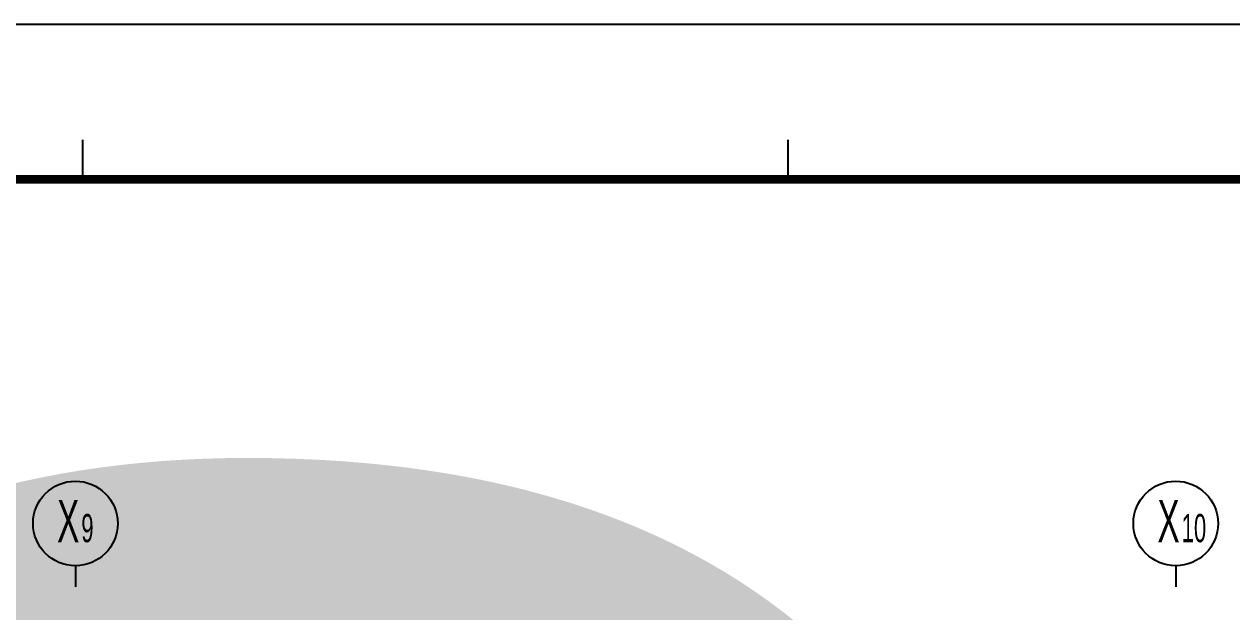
# Model space of a CAD drawing. Header units: millimetres. Extents: x 0 to 253659, y 0 to 59400.
# Drawn here: x 62586 to 71147, y 55233 to 59400 of the extents above; entities that cross this region are included whole.
import ezdxf

# ---------------------------------------------------------------- set-up
doc = ezdxf.new("R2010")
doc.units = ezdxf.units.MM
doc.header["$LTSCALE"] = 200
doc.header["$MEASUREMENT"] = 0
doc.layers.get('0').update_dxf_attribs({"linetype": 'CONTINUOUS'})
for name, color, linetype in [('A-벽', 7, 'CONTINUOUS'), ('BUBBLE', 4, 'CONTINUOUS'), ('SHEET', 7, 'CONTINUOUS')]:
    doc.layers.add(name, color=color, linetype=linetype)
doc.styles.get("Standard").update_dxf_attribs({"font": ''})
doc.styles.add('돋움체', font='gulim.ttc')
doc.styles.get('Standard').set_extended_font_data('Gulim')

# ---------------------------------------------------------------- blocks, each defined once
blk = doc.blocks.new('Form')
for p, q in [((21000, 28880), (21000, 28630)), ((26000, 28880), (26000, 28630))]:
    blk.add_line(p, q)
blk.add_lwpolyline([(0, 0), (0, 29700), (42000, 29700), (42000, 0)], close=True)
at = {"layer": 'SHEET', "color": 3, "const_width": 60}
blk.add_lwpolyline([(1100, 1100), (1100, 28600), (40900, 28600), (40900, 1100)], close=True, dxfattribs=at)

msp = doc.modelspace()

# ---------------------------------------------------------------- linework, layer by layer
at = {"layer": 'BUBBLE'}
for p, q in [((62948.859, 55559.695), (62948.859, 55409.695)), ((70748.859, 55559.695), (70748.859, 55409.695))]:
    msp.add_line(p, q, dxfattribs=at)
for centre in [(62948.859, 55859.695), (70748.859, 55859.695)]:
    msp.add_circle(centre, 300, dxfattribs=at)

# ---------------------------------------------------------------- block references
msp.add_blockref('Form', (42000, 29700))

# ---------------------------------------------------------------- texts
at = {"color": 7, "linetype": 'Continuous', "style": '돋움체', "width": 0.6}
for s, height, p in [('X', 300, (62819.499, 55726.724)), ('X', 300, (70619.499, 55726.724)), ('9', 200.01, (62990.725, 55726.724)), ('10', 200.01, (70790.725, 55726.724))]:
    msp.add_text(s, height=height, dxfattribs=at).set_placement(p)
at = {"layer": 'A-벽', "insert": (56860.275, 56025.894), "char_height": 20000, "attachment_point": 1}
msp.add_mtext_dynamic_manual_height_columns('2', width=367.11901, gutter_width=12.5, heights=[0], dxfattribs=at)

doc.saveas('drawing.dxf')
